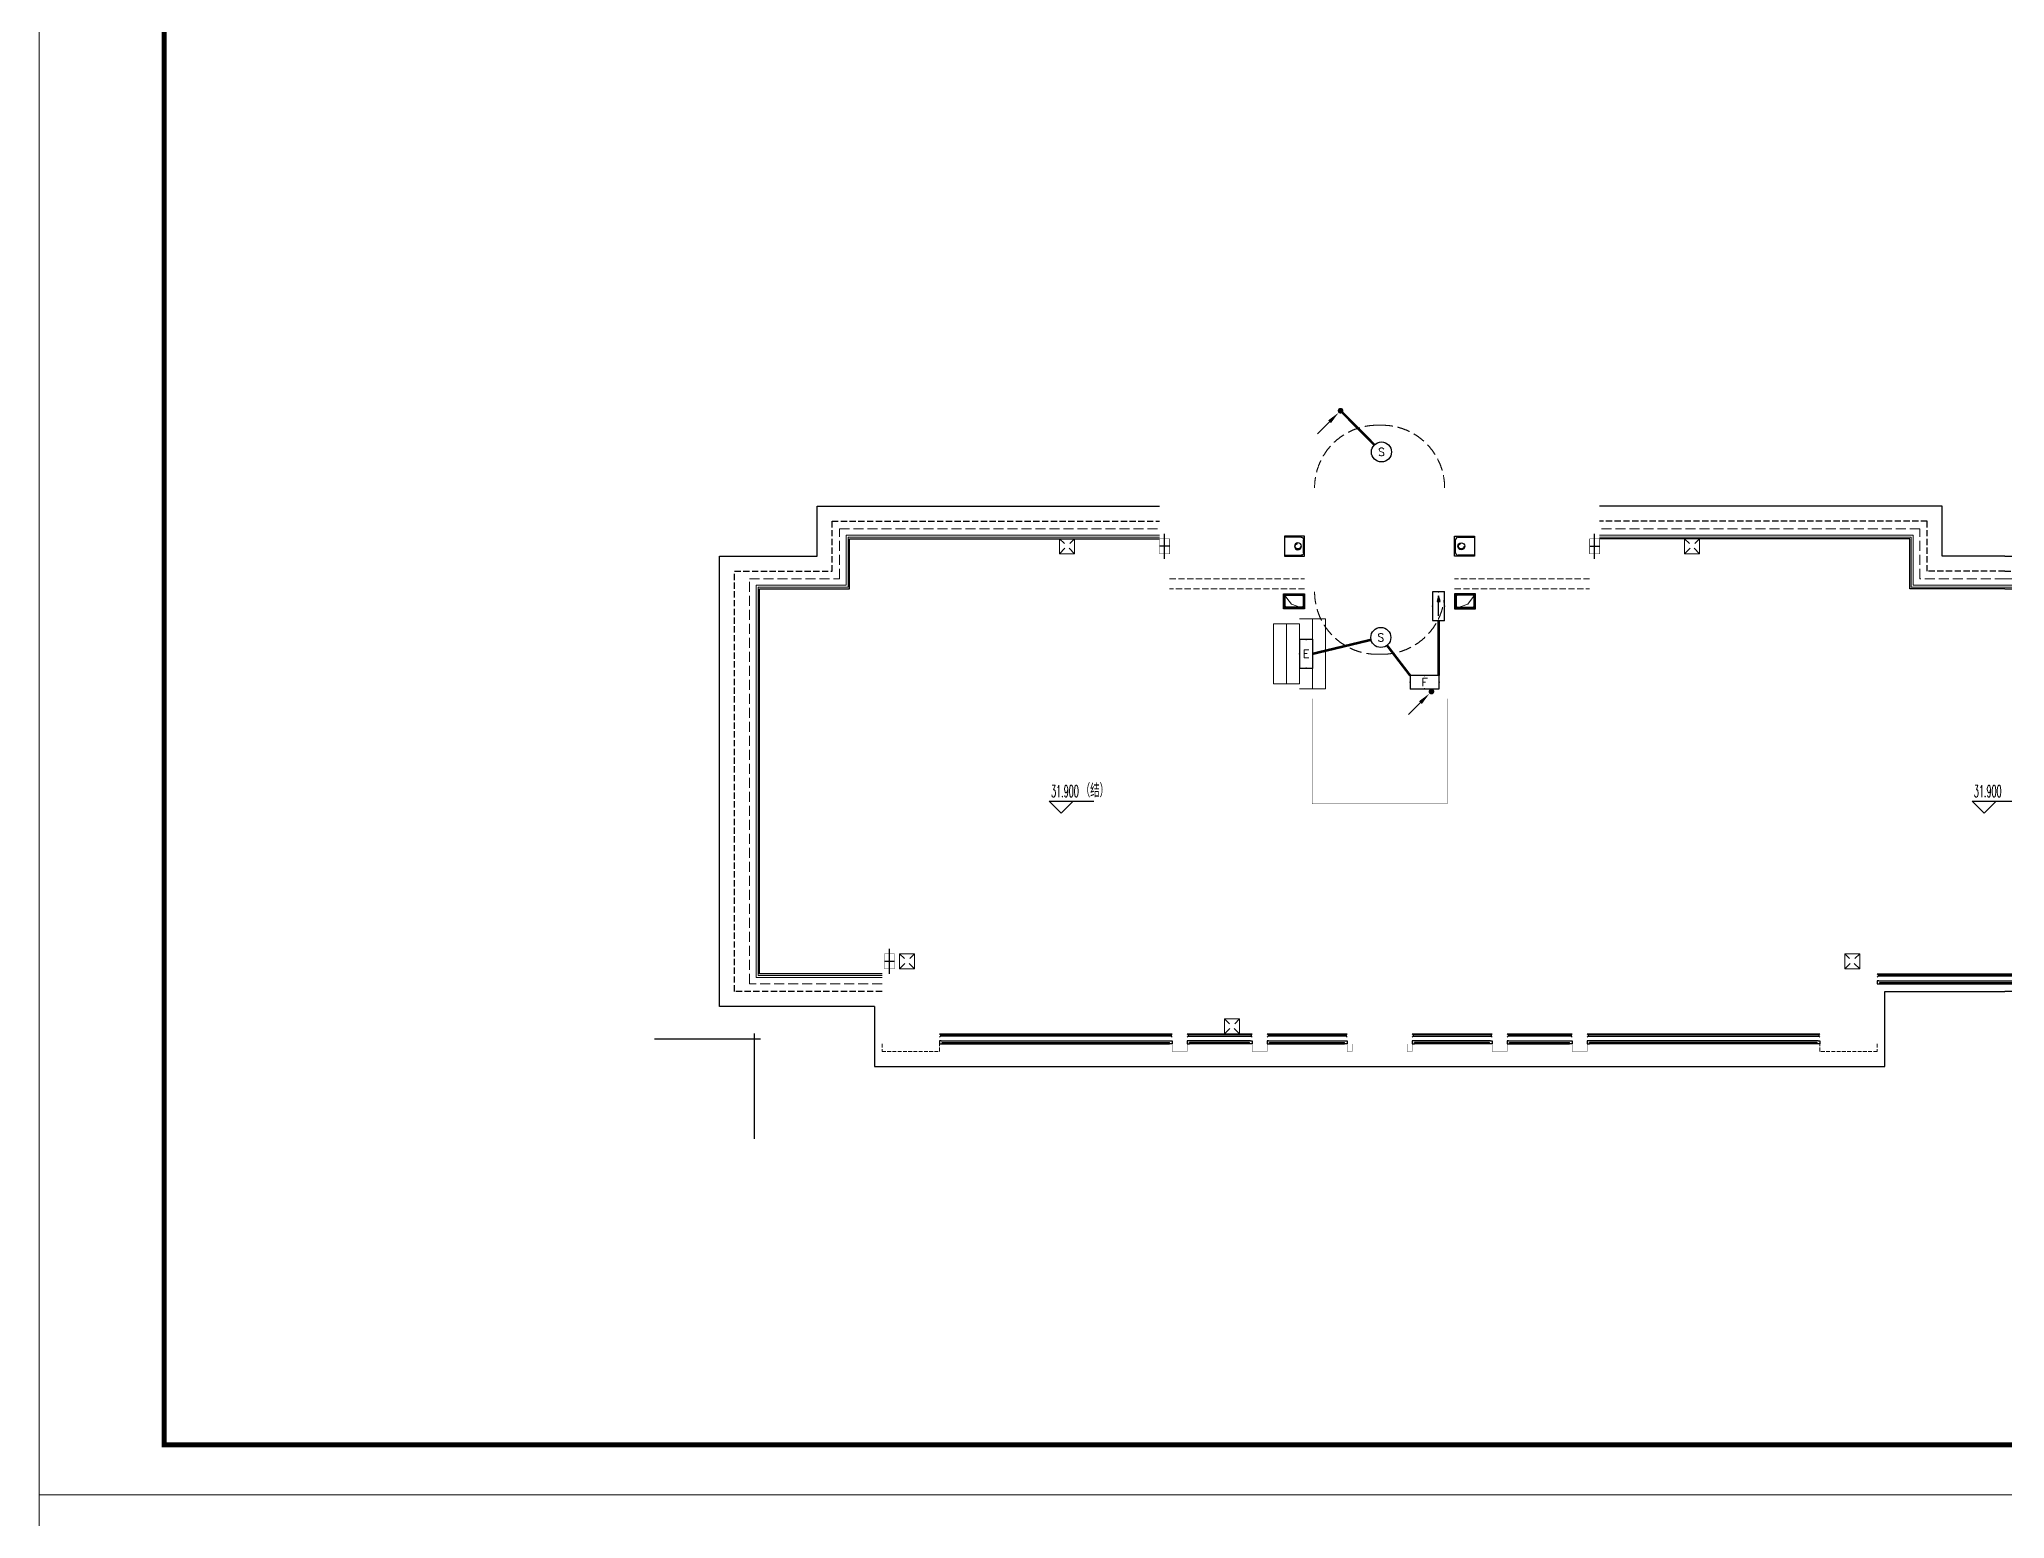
# Model space of a CAD drawing. Extents: x 3774419 to 4775970, y -926964 to 2266.
# Drawn here: x 3804417 to 3843720, y -808639 to -779058 of the extents above; entities that cross this region are included whole.
import ezdxf
from ezdxf.enums import TextEntityAlignment as Align

# ---------------------------------------------------------------- set-up
doc = ezdxf.new("R2010")
doc.units = 0
doc.header["$LTSCALE"] = 1000
doc.header["$MEASUREMENT"] = 0
for name, pattern in [('#P_--_20B1_001_t3$0$DASH', [0.35, 0.25, -0.1]), ('__DASH', [0.35, 0.25, -0.1]), ('DASH', [0.35, 0.25, -0.1])]:
    doc.linetypes.add(name, pattern=pattern)
doc.layers.get('0').update_dxf_attribs({"linetype": 'CONTINUOUS'})
for name, color, linetype in [('!!电气', 1, 'CONTINUOUS'), ('$RECOVER_210609100354-0', 7, 'CONTINUOUS'), ('3-栏杆1', 252, 'CONTINUOUS'), ('DIM_ELEV', 3, 'CONTINUOUS'), ('EQUIP-照明', 3, 'CONTINUOUS'), ('LVTRY', 252, 'CONTINUOUS'), ('LWIRE', 4, 'CONTINUOUS'), ('ROOF', 183, 'CONTINUOUS'), ('VPIPE-雨水', 4, 'DASH'), ('WIRE-应急', 1, 'DASH'), ('机电标识类', 1, 'CONTINUOUS'), ('污水', 3, 'CONTINUOUS'), ('看线', 185, 'CONTINUOUS'), ('管', 193, 'CONTINUOUS'), ('铝合金', 144, 'CONTINUOUS')]:
    doc.layers.add(name, color=color, linetype=linetype)
for name, color, linetype, lineweight in [('PUB_HATCH', 8, 'CONTINUOUS', 9), ('STAIR', 252, 'CONTINUOUS', 20), ('WINDOW', 146, 'CONTINUOUS', 20), ('图框', 147, 'CONTINUOUS', 20), ('平面-分水线', 189, 'CONTINUOUS', 15), ('平面-栏杆', 56, 'CONTINUOUS', 15), ('平面-看线', 252, 'CONTINUOUS', 15), ('立面-洞口示意', 252, 'CONTINUOUS', 13)]:
    doc.layers.add(name, color=color, linetype=linetype, lineweight=lineweight)
doc.styles.add('_TCH_DIM', font='SIMPLEX', dxfattribs={"bigfont": 'GBCBIG'})
doc.styles.add('_TEL_DIM', font='SIMPLEX', dxfattribs={"width": 0.8, "height": 3.5, "bigfont": 'HZTXT'})
doc.styles.get("Standard").update_dxf_attribs({"font": 'gbenor.shx', "bigfont": 'gbcbig.shx'})

# ---------------------------------------------------------------- blocks, each defined once
blk = doc.blocks.new('R5T6Y7TRF')
at = {"layer": '平面-分水线', "color": 252, "elevation": -134}
blk.add_lwpolyline([(392485, -26438), (392785, -26438), (392785, -26738), (392485, -26738)], close=True, dxfattribs=at)
for points in [[(392485, -26438), (392582, -26534)], [(392485, -26738), (392593, -26629)], [(392676, -26629), (392785, -26738)], [(392688, -26534), (392785, -26438)]]:
    blk.add_lwpolyline(points, dxfattribs=at)
blk = doc.blocks.new('A$C3EB2330C')
at = {"layer": '管', "color": 252}
for p, q in [((0, 380), (330, 380)), ((330, 20), (0, 20)), ((380, 330), (380, 70))]:
    blk.add_line(p, q, dxfattribs=at)
blk.add_lwpolyline([(400, 400), (400, 0), (0, 0), (0, 400)], close=True, dxfattribs=at)
for centre, start, end in [((330, 330), 0, 90), ((330, 70), 270, 360)]:
    blk.add_arc(centre, 50, start, end, dxfattribs=at)
blk.add_ellipse((267, 200), major_axis=(-49.5, -49.5), ratio=1, start_param=-0.785398, end_param=5.497787, dxfattribs=at)
blk = doc.blocks.new('GDGDGDGRGD')
at = {"color": 252, "linetype": '__DASH', "ltscale": 0.1}
blk.add_wipeout([(428917, 296115), (428717, 296115), (428717, 295815), (428917, 295815)], dxfattribs=at).dxf.layer = '污水'
at = {"layer": '机电标识类', "color": 252, "linetype": 'DASH', "ltscale": 400}
for p, q in [((428917, 295965), (428717, 295965)), ((428817, 295715), (428817, 296215))]:
    blk.add_line(p, q, dxfattribs=at)
at = {"layer": '污水', "color": 252, "linetype": '__DASH', "ltscale": 0.1, "const_width": 10}
blk.add_lwpolyline([(428917, 296115), (428717, 296115), (428717, 295815), (428917, 295815)], close=True, dxfattribs=at)
blk = doc.blocks.new('A$C1BAD4CCC')
at = {"layer": 'PUB_HATCH'}
blk.add_hatch(color=252, dxfattribs=at).paths.add_polyline_path([(15, -15), (15, -285), (155, -285), (155, -270), (50, -270), (30, -250), (30, -50), (50, -30), (370, -30), (390, -50), (390, -250), (370, -270), (265, -270), (265, -285), (405, -285), (405, -15)])
at = {"layer": 'LVTRY', "color": 252}
for p, q in [((155, -270), (155, -285)), ((265, -270), (265, -285))]:
    blk.add_line(p, q, dxfattribs=at)
for points in [[(420, 0), (0, 0), (0, -300), (420, -300)], [(405, -15), (15, -15), (15, -285), (405, -285)], [(50, -270), (370, -270), (390, -250), (390, -50), (370, -30), (50, -30), (30, -50), (30, -250), (50, -270)]]:
    blk.add_lwpolyline(points, close=True, dxfattribs=at)
at = {"layer": '立面-洞口示意', "color": 252}
blk.add_lwpolyline([(420, 0), (156, -94), (0, -300)], dxfattribs=at)
blk = doc.blocks.new('A$C2C2276DA')
at = {"layer": '!!电气'}
for p, q in [((-2000, 0), (117, 0)), ((0, -2000), (0, 110))]:
    blk.add_line(p, q, dxfattribs=at)
at = {"layer": '$RECOVER_210609100354-0', "color": 252, "const_width": 8}
blk.add_lwpolyline([(11150, 6800), (11150, 4700), (13850, 4700), (13850, 6800)], dxfattribs=at)
at = {"color": 252, "const_width": 8}
for points in [[(8350, -100), (8350, -250), (8650, -250), (8650, -100)], [(9950, -100), (9950, -250), (10250, -250), (10250, -100)], [(11850, -100), (11850, -250), (11950, -250), (11950, -100)], [(13150, -100), (13150, -250), (13050, -250), (13050, -100)], [(15050, -100), (15050, -250), (14750, -250), (14750, -100)], [(16650, -100), (16650, -250), (16350, -250), (16350, -100)]]:
    blk.add_lwpolyline(points, dxfattribs=at)
at = {"layer": '3-栏杆1', "color": 252}
for p, q in [((22470, 1282), (22450, 1300)), ((22450, 1300), (22470, 1282)), ((22470, 1253), (22450, 1233)), ((22450, 1233), (22470, 1253)), ((22470, 1282), (27530, 1282)), ((22470, 1282), (22470, 1253)), ((27530, 1253), (22470, 1253)), ((3720, 82), (3700, 100)), ((3700, 100), (3720, 82)), ((3720, 53), (3700, 33)), ((3700, 33), (3720, 53)), ((3720, 82), (8330, 82)), ((3720, 82), (3720, 53)), ((8330, 53), (3720, 53)), ((8330, 82), (8350, 100)), ((8350, 100), (8330, 82)), ((8330, 82), (8330, 53)), ((8350, 33), (8330, 53)), ((8650, 100), (8670, 82)), ((8650, 33), (8670, 53)), ((9930, 82), (8670, 82)), ((8670, 82), (8670, 53)), ((8670, 53), (9930, 53)), ((9930, 82), (9950, 100)), ((9950, 100), (9930, 82)), ((9930, 82), (9930, 53)), ((9930, 53), (9950, 33)), ((9950, 33), (9930, 53)), ((10270, 82), (10250, 100)), ((10250, 100), (10270, 82)), ((10270, 53), (10250, 33)), ((10250, 33), (10270, 53)), ((10270, 82), (11830, 82)), ((10270, 82), (10270, 53)), ((11830, 53), (10270, 53)), ((11830, 82), (11850, 100)), ((11850, 100), (11830, 82)), ((11830, 82), (11830, 53)), ((11850, 33), (11830, 53)), ((13170, 82), (13150, 100)), ((13150, 100), (13170, 82)), ((13150, 33), (13170, 53)), ((14730, 82), (13170, 82)), ((13170, 82), (13170, 53)), ((13170, 53), (14730, 53)), ((14730, 82), (14750, 100)), ((14750, 100), (14730, 82)), ((14730, 82), (14730, 53)), ((14730, 53), (14750, 33)), ((14750, 33), (14730, 53)), ((15070, 82), (15050, 100)), ((15050, 100), (15070, 82)), ((15070, 53), (15050, 33)), ((15050, 33), (15070, 53)), ((15070, 82), (16330, 82)), ((15070, 82), (15070, 53)), ((16330, 53), (15070, 53)), ((16350, 100), (16330, 82)), ((16330, 82), (16330, 53)), ((16350, 33), (16330, 53)), ((16670, 82), (16650, 100)), ((16650, 100), (16670, 82)), ((16650, 33), (16670, 53)), ((21280, 82), (16670, 82)), ((16670, 82), (16670, 53)), ((16670, 53), (21280, 53)), ((21280, 82), (21300, 100)), ((21300, 100), (21280, 82)), ((21280, 82), (21280, 53)), ((21280, 53), (21300, 33)), ((21300, 33), (21280, 53))]:
    blk.add_line(p, q, dxfattribs=at)
at = {"layer": 'DIM_ELEV', "color": 252}
for p, q in [((6134, 4512), (5894, 4752)), ((5894, 4752), (6786, 4752)), ((6134, 4512), (6374, 4752)), ((24588, 4512), (24348, 4752)), ((24348, 4752), (25240, 4752)), ((24588, 4512), (24828, 4752))]:
    blk.add_line(p, q, dxfattribs=at)
at = {"layer": 'ROOF', "color": 252, "ltscale": 0.8}
for points in [[(2400, 650), (-700, 650), (-700, 9650), (1250, 9650), (1250, 10650), (8100, 10650)], [(25000, 9650), (23750, 9650), (23750, 10650), (16900, 10650)], [(25000, 9650), (26250, 9650), (26250, 10650), (33100, 10650)], [(2550, 1300), (100, 1300), (100, 9000), (1900, 9000), (1900, 10000), (8100, 10000)], [(25000, 9000), (23100, 9000), (23100, 10000), (16900, 10000)], [(25000, 9000), (26900, 9000), (26900, 10000), (33100, 10000)]]:
    blk.add_lwpolyline(points, dxfattribs=at)
at = {"layer": 'STAIR', "color": 252}
blk.add_line((10900, 7100), (10900, 8300), dxfattribs=at)
at = {"layer": 'STAIR', "color": 252, "linetype": 'DASH'}
for points in [[(11200, 11020, -0.414214), (12450, 12270), (12550, 12270, -0.414214), (13800, 11020)], [(11200, 8940, 0.414214), (12450, 7690), (12550, 7690, 0.414214), (13800, 8940)]]:
    blk.add_lwpolyline(points, format="xyb", dxfattribs=at)
at = {"layer": 'STAIR', "color": 252}
for points in [[(10640, 8300), (10380, 8300), (10380, 7100), (10640, 7100)], [(10900, 8300), (10640, 8300), (10640, 7100), (10900, 7100)], [(10900, 8400), (11160, 8400), (11160, 7000), (10900, 7000)], [(11160, 8400), (11420, 8400), (11420, 7000), (11160, 7000)]]:
    blk.add_lwpolyline(points, dxfattribs=at)
at = {"layer": 'VPIPE-雨水', "color": 252}
for centre in [(10867, 9850), (14133, 9850)]:
    blk.add_circle(centre, 55, dxfattribs=at)
at = {"layer": 'WINDOW', "color": 252, "linetype": 'DASH', "ltscale": 0.5}
for p, q in [((8300, 9200), (11000, 9200)), ((16700, 9200), (14000, 9200)), ((11000, 9000), (8300, 9000)), ((14000, 9000), (16700, 9000))]:
    blk.add_line(p, q, dxfattribs=at)
at = {"layer": '平面-栏杆', "color": 252}
for points in [[(2550, 1230), (30, 1230), (30, 9070), (1830, 9070), (1830, 10070), (8100, 10070)], [(2550, 1270), (70, 1270), (70, 9030), (1870, 9030), (1870, 10030), (8100, 10030)], [(25000, 9070), (23170, 9070), (23170, 10070), (16900, 10070)], [(25000, 9030), (23130, 9030), (23130, 10030), (16900, 10030)], [(25000, 9070), (26830, 9070), (26830, 10070), (33100, 10070)], [(25000, 9030), (26870, 9030), (26870, 10030), (33100, 10030)]]:
    blk.add_lwpolyline(points, dxfattribs=at)
at = {"layer": '平面-看线', "color": 252}
for p, q in [((27550, 1300), (22450, 1300)), ((8350, 100), (3700, 100)), ((9950, 100), (8650, 100)), ((10250, 100), (11850, 100)), ((14750, 100), (13150, 100)), ((15050, 100), (16350, 100)), ((16650, 100), (21300, 100))]:
    blk.add_line(p, q, dxfattribs=at)
at = {"layer": '平面-看线', "color": 252, "linetype": 'DASH', "ltscale": 0.8}
for points in [[(2550, 1100), (-100, 1100), (-100, 9200), (1700, 9200), (1700, 10200), (8100, 10200)], [(25000, 9200), (23300, 9200), (23300, 10200), (16900, 10200)], [(25000, 9200), (26700, 9200), (26700, 10200), (33100, 10200)]]:
    blk.add_lwpolyline(points, dxfattribs=at)
at = {"layer": '平面-看线', "color": 252, "linetype": 'DASH', "ltscale": 0.3}
for points in [[(2550, -100), (2550, -250), (3700, -250), (3700, -100)], [(22450, -100), (22450, -250), (21300, -250), (21300, -100)]]:
    blk.add_lwpolyline(points, dxfattribs=at)
at = {"layer": '看线', "color": 252, "linetype": '#P_--_20B1_001_t3$0$DASH', "ltscale": 0.5}
for points in [[(2550, 950), (-400, 950), (-400, 9350), (1550, 9350), (1550, 10350), (8100, 10350)], [(25000, 9350), (23450, 9350), (23450, 10350), (16900, 10350)], [(25000, 9350), (26550, 9350), (26550, 10350), (33100, 10350)]]:
    blk.add_lwpolyline(points, dxfattribs=at)
at = {"layer": '看线', "color": 252}
for points in [[(2400, 650), (2400, -550), (22600, -550), (22600, 950), (25000, 950)], [(47600, 650), (47600, -550), (27400, -550), (27400, 950), (25000, 950)]]:
    blk.add_lwpolyline(points, dxfattribs=at)
at = {"layer": '铝合金', "color": 252}
for points in [[(22480, 1160), (22450, 1160), (22450, 1100), (22500, 1100), (22500, 1130)], [(22450, 1130), (22450, 1100), (22500, 1100), (22500, 1110), (22500, 1110), (22500, 1130)], [(22480, 1160), (27520, 1160)], [(22500, 1130), (27500, 1130)], [(22500, 1100), (27500, 1100)], [(3730, -40), (3700, -40), (3700, -100), (3750, -100), (3750, -70)], [(3700, -70), (3700, -100), (3750, -100), (3750, -90), (3750, -90), (3750, -70)], [(3730, -40), (8320, -40)], [(3750, -70), (8300, -70)], [(3750, -100), (8300, -100)], [(8320, -40), (8350, -40), (8350, -100), (8300, -100), (8300, -70)], [(8350, -70), (8350, -100), (8300, -100), (8300, -90), (8300, -90), (8300, -70)], [(8680, -40), (8650, -40), (8650, -100), (8700, -100), (8700, -70)], [(8650, -70), (8650, -100), (8700, -100), (8700, -90), (8700, -90), (8700, -70)], [(9920, -40), (8680, -40)], [(9900, -70), (8700, -70)], [(9900, -100), (8700, -100)], [(9920, -40), (9950, -40), (9950, -100), (9900, -100), (9900, -70)], [(9950, -70), (9950, -100), (9900, -100), (9900, -90), (9900, -90), (9900, -70)], [(10280, -40), (10250, -40), (10250, -100), (10300, -100), (10300, -70)], [(10250, -70), (10250, -100), (10300, -100), (10300, -90), (10300, -90), (10300, -70)], [(10280, -40), (11820, -40)], [(10300, -70), (11800, -70)], [(10300, -100), (11800, -100)], [(11820, -40), (11850, -40), (11850, -100), (11800, -100), (11800, -70)], [(11850, -70), (11850, -100), (11800, -100), (11800, -90), (11800, -90), (11800, -70)], [(13180, -40), (13150, -40), (13150, -100), (13200, -100), (13200, -70)], [(13150, -70), (13150, -100), (13200, -100), (13200, -90), (13200, -90), (13200, -70)], [(14720, -40), (13180, -40)], [(14700, -70), (13200, -70)], [(14700, -100), (13200, -100)], [(14720, -40), (14750, -40), (14750, -100), (14700, -100), (14700, -70)], [(14750, -70), (14750, -100), (14700, -100), (14700, -90), (14700, -90), (14700, -70)], [(15080, -40), (15050, -40), (15050, -100), (15100, -100), (15100, -70)], [(15050, -70), (15050, -100), (15100, -100), (15100, -90), (15100, -90), (15100, -70)], [(15080, -40), (16320, -40)], [(15100, -70), (16300, -70)], [(15100, -100), (16300, -100)], [(16320, -40), (16350, -40), (16350, -100), (16300, -100), (16300, -70)], [(16350, -70), (16350, -100), (16300, -100), (16300, -90), (16300, -90), (16300, -70)], [(16680, -40), (16650, -40), (16650, -100), (16700, -100), (16700, -70)], [(16650, -70), (16650, -100), (16700, -100), (16700, -90), (16700, -90), (16700, -70)], [(21270, -40), (16680, -40)], [(21250, -70), (16700, -70)], [(21250, -100), (16700, -100)], [(21270, -40), (21300, -40), (21300, -100), (21250, -100), (21250, -70)], [(21300, -70), (21300, -100), (21250, -100), (21250, -90), (21250, -90), (21250, -70)]]:
    blk.add_lwpolyline(points, dxfattribs=at)
at = {"color": 252}
for p in [(-386385, 36438, 134), (-389585, 28138, 134), (-383085, 26838, 134)]:
    blk.add_blockref('R5T6Y7TRF', p, dxfattribs=at)
at = {"color": 252, "xscale": -1}
for p in [(411385, 36438, 134), (414585, 28138, 134)]:
    blk.add_blockref('R5T6Y7TRF', p, dxfattribs=at)
at = {"color": 252, "xscale": -1, "rotation": 180}
blk.add_blockref('A$C1BAD4CCC', (10580, 8601), dxfattribs=at)
at = {"color": 252, "rotation": 180.0000011675328}
blk.add_blockref('A$C1BAD4CCC', (14420, 8601), dxfattribs=at)
at = {"layer": '管', "color": 252, "xscale": -1, "rotation": 180}
blk.add_blockref('A$C3EB2330C', (10600, 10050), dxfattribs=at)
at = {"layer": '管', "color": 252, "rotation": 180}
blk.add_blockref('A$C3EB2330C', (14400, 10050), dxfattribs=at)
at = {"layer": 'DIM_ELEV', "color": 252, "style": '_TCH_DIM'}
for s, height, width, p in [('（结）', 270.1, 0.7, (6523, 4832)), ('31.900', 238, 0.494118, (5930, 4832)), ('31.900', 238, 0.494118, (24384, 4832))]:
    blk.add_text(s, height=height, dxfattribs=dict(at, width=width)).set_placement(p)
at = {"color": 252}
for p in [(-420617, -286115), (-426117, -294416)]:
    blk.add_blockref('GDGDGDGRGD', p, dxfattribs=at)
at = {"color": 252, "xscale": -1}
blk.add_blockref('GDGDGDGRGD', (445617, -286115), dxfattribs=at)
blk = doc.blocks.new('$equip$00001838')
blk.add_circle((0, 0), 0.5)
at = {"style": '_TEL_DIM'}
blk.add_attdef('$TEXT$', text='', height=0.4, dxfattribs=at).set_placement((0, 0), align=Align.MIDDLE_CENTER)
at = {"style": '_TEL_DIM', "flags": 1}
blk.add_attdef('A', text='', height=0.00002, dxfattribs=at).set_placement((0, 0), align=Align.MIDDLE_CENTER)
blk = doc.blocks.new('$equip$00002534')
for p, q in [((-0.72, 0.66), (-0.72, 0)), ((0.72, 0.66), (-0.72, 0.66)), ((-0.72, 0), (0.72, 0)), ((0.72, 0), (0.72, 0.66))]:
    blk.add_line(p, q)
at = {"const_width": 0.04}
blk.add_lwpolyline([(-0.72, 0.66), (-0.72, 0), (0.72, 0), (0.72, 0.66), (-0.72, 0.66), (-0.72, 0)], dxfattribs=at)
for p in [(-0.72, 0.33), (0, 0.66), (0, 0), (0.72, 0.33)]:
    blk.add_point(p)
at = {"color": 7, "style": '_TEL_DIM'}
blk.add_attdef('$TEXT$', text='', height=0.4, dxfattribs=at).set_placement((0, 0.33), align=Align.MIDDLE_CENTER)
at = {"color": 7, "style": '_TEL_DIM', "flags": 1}
blk.add_attdef('A', text='', height=0.00002, dxfattribs=at).set_placement((0, 0), align=Align.MIDDLE_CENTER)
blk = doc.blocks.new('$equip$00002540')
blk.add_hatch(color=256).paths.add_polyline_path([(0.24, 0.372), (0.24, 0.228), (0.528, 0.3)])
for p, q in [((-0.72, 0.6), (-0.72, 0)), ((0.72, 0.6), (-0.72, 0.6)), ((-0.72, 0), (0.72, 0)), ((0.24, 0.372), (0.24, 0.228)), ((0.528, 0.3), (0.24, 0.372)), ((0.24, 0.228), (0.528, 0.3)), ((0.72, 0), (0.72, 0.6))]:
    blk.add_line(p, q)
at = {"color": 7}
blk.add_line((-0.48, 0.3), (0.48, 0.3), dxfattribs=at)
at = {"const_width": 0.04}
blk.add_lwpolyline([(-0.72, 0.6), (-0.72, 0), (0.72, 0), (0.72, 0.6), (-0.72, 0.6), (-0.72, 0)], dxfattribs=at)
for p in [(-0.72, 0.3), (0, 0.6), (0, 0), (0.72, 0.3)]:
    blk.add_point(p)
at = {"color": 7, "style": '_TEL_DIM', "flags": 1}
blk.add_attdef('A', text='', height=0.00002, dxfattribs=at).set_placement((0, 0), align=Align.MIDDLE_CENTER)
blk = doc.blocks.new('$TelecSys$00000081')
for p, q in [((0.104, 0.104), (0.104, 0.104)), ((-1.15, -1.15), (-0.55, -0.55)), ((-0.104, -0.104), (-0.104, -0.104))]:
    blk.add_line(p, q)
at = {"const_width": 0.142}
blk.add_lwpolyline([(0.071, 0, 1), (-0.071, 0, 1)], format="xyb", close=True, dxfattribs=at)
blk.add_solid([(-0.62, -0.48), (-0.48, -0.62), (-0.1, -0.1)])
at = {"width": 0.8, "flags": 9}
blk.add_attdef('A', (0, 0), '', height=0.00002, rotation=180, dxfattribs=at)

msp = doc.modelspace()

# ---------------------------------------------------------------- linework, layer by layer
at = {"layer": '图框'}
for points in [[(3804417.5, -748763.9), (3888517.5, -748763.9), (3888517.5, -808163.9), (3804417.5, -808163.9)], [(3804417.5, -808163.9), (3888517.5, -808163.9), (3888517.5, -867563.9), (3804417.5, -867563.9)], [(3804417.5, -808163.9), (3888517.5, -808163.9), (3888517.5, -867563.9), (3804417.5, -867563.9)]]:
    msp.add_lwpolyline(points, close=True, dxfattribs=at)
at = {"layer": '图框', "const_width": 100}
msp.add_lwpolyline([(3887517.5, -807163.9), (3887517.5, -749763.9), (3806917.5, -749763.9), (3806917.5, -807163.9)], close=True, dxfattribs=at)

# ---------------------------------------------------------------- next in the draw order: block references
at = {"layer": '!!电气'}
msp.add_blockref('A$C2C2276DA', (3818720, -799044.7), dxfattribs=at)

# ---------------------------------------------------------------- next in the draw order: linework, layer by layer
at = {"layer": 'WIRE-应急', "const_width": 50}
for points in [[(3831116.1, -787167.6), (3830439.2, -786484.5)], [(3832400, -790682.4), (3832400, -791780.7)], [(3829884, -791344.7), (3831050.1, -791064.8)], [(3831367.8, -791175.7), (3831832, -791780.7)]]:
    msp.add_lwpolyline(points, dxfattribs=at)
at = {"layer": '图框'}
msp.add_lwpolyline([(3804417.5, -748763.9), (3888517.5, -748763.9), (3888517.5, -808163.9), (3804417.5, -808163.9)], close=True, dxfattribs=at)
at = {"layer": '图框', "const_width": 100}
msp.add_lwpolyline([(3887517.5, -807163.9), (3887517.5, -749763.9), (3806917.5, -749763.9), (3806917.5, -807163.9)], close=True, dxfattribs=at)

# ---------------------------------------------------------------- next in the draw order: block references
at = {"layer": 'EQUIP-照明', "xscale": 400.0000000000001, "yscale": 400.0000000000001, "zscale": 400.0000000000001, "rotation": 2.996873210858577e-05}
for p in [(3831256.8, -787309.7), (3831244.6, -791018.1)]:
    msp.add_blockref('$equip$00001838', p, dxfattribs=at).add_auto_attribs({'$TEXT$': 'S'})
at = {"layer": 'EQUIP-照明', "xscale": 400, "yscale": 400, "zscale": 400, "rotation": 90}
msp.add_blockref('$equip$00002540', (3832520, -790394.4), dxfattribs=at)
at = {"layer": 'EQUIP-照明'}
ref = msp.add_blockref('$equip$00002534', (3829620, -791344.7), dxfattribs=dict(at, xscale=400.0000000000002, yscale=400.0000000000002, zscale=400.0000000000002, rotation=270.0000006027871))
ref.add_attrib('$TEXT$', 'E', dxfattribs={"layer": '0', "color": 7, "height": 160, "style": '_TEL_DIM'}).set_placement((3829752, -791344.7), align=Align.MIDDLE_CENTER)
at = {"layer": 'EQUIP-照明', "xscale": 400, "yscale": 400, "zscale": 400}
msp.add_blockref('$equip$00002534', (3832120, -792044.7), dxfattribs=at).add_auto_attribs({'$TEXT$': 'F'})
at = {"layer": 'LWIRE', "xscale": 400, "yscale": 400, "zscale": 400}
for p in [(3830439.2, -786484.5), (3832257.5, -792099.5)]:
    msp.add_blockref('$TelecSys$00000081', p, dxfattribs=at)

doc.saveas('drawing.dxf')
